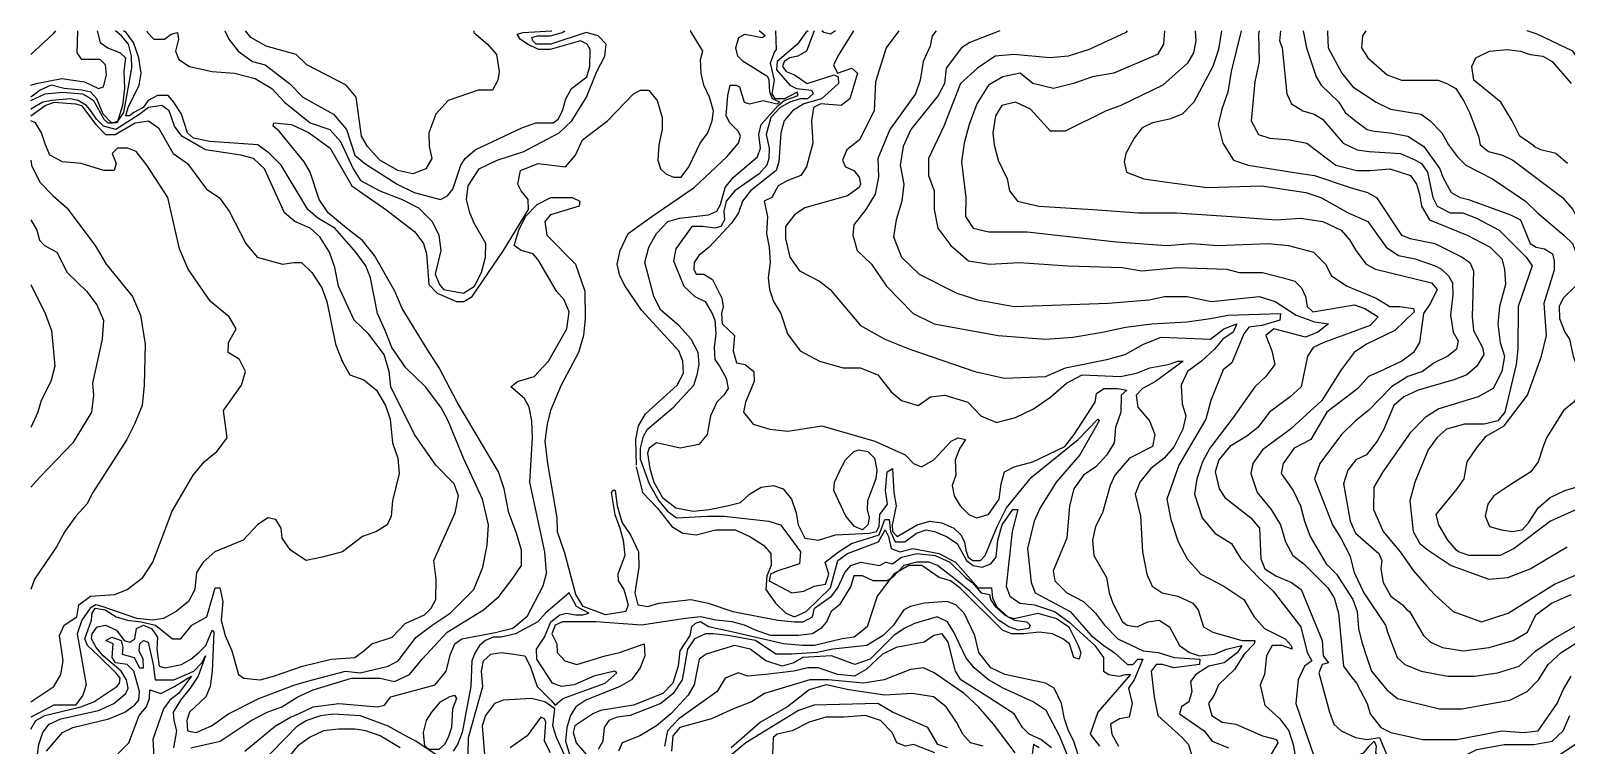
# Model space of a CAD drawing. Extents: x 3000 to 7000, y 3135 to 5000.
# Drawn here: x 3000 to 3901, y 4580 to 5000 of the extents above; entities that cross this region are included whole.
import ezdxf

# ---------------------------------------------------------------- set-up
doc = ezdxf.new("R2010")
doc.units = 0
doc.header["$MEASUREMENT"] = 0
doc.layers.add('TOPO_DIG', color=1, linetype='Continuous')

msp = doc.modelspace()

# ---------------------------------------------------------------- linework, layer by layer
at = {"layer": 'TOPO_DIG', "color": 3, "linetype": 'Continuous'}
msp.add_line((3733.46875, 5000, 52), (3732.78125, 4994, 52), dxfattribs=at)
at = {"layer": 'TOPO_DIG', "color": 1, "linetype": 'Continuous'}
for points, elevation in [([(3039, 5000), (3040.6875, 4993), (3045.28125, 4990), (3052.5, 4987), (3055.65625, 4984), (3054.65625, 4976), (3055, 4966), (3053.8125, 4956), (3050.78125, 4946), (3047.40625, 4946), (3042.46875, 4951), (3038.8125, 4960), (3035.25, 4964), (3029.96875, 4965), (3019.65625, 4966), (3012.09375, 4968), (3005.53125, 4965), (3000, 4961)], 30), ([(3014.5625, 5000), (3012.9375, 4998), (3000, 4986)], 34), ([(3003.71875, 4574), (3004.75, 4581), (3007.0625, 4588), (3010.90625, 4593), (3017.75, 4596), (3039.75, 4601), (3048.75, 4605), (3055.8125, 4611), (3057.15625, 4614), (3056.25, 4619), (3053, 4624), (3042.53125, 4633), (3038.5, 4638), (3035.59375, 4643), (3036.09375, 4646), (3038.9375, 4650), (3043.90625, 4651), (3050.28125, 4648), (3054.9375, 4642), (3058.21875, 4641), (3061.0625, 4643), (3062.0625, 4649), (3066.125, 4651), (3070.8125, 4649), (3074.34375, 4644), (3074.0625, 4637), (3075.375, 4627), (3078.875, 4626), (3088.5625, 4628), (3094, 4631), (3098.59375, 4635), (3102.75, 4639), (3106.4375, 4648), (3107.4375, 4647), (3106.4375, 4624), (3105.34375, 4615), (3102.84375, 4609), (3093.1875, 4600), (3091.6875, 4595), (3092.09375, 4589), (3097.09375, 4588), (3106.09375, 4592), (3116.125, 4599), (3133.8125, 4608), (3155, 4616), (3165.4375, 4619), (3184.6875, 4624), (3193.375, 4623), (3209.8125, 4627), (3215.71875, 4630), (3226.28125, 4644), (3235.65625, 4651), (3246.125, 4658), (3260.09375, 4672), (3265.375, 4685), (3267.875, 4698), (3268.6875, 4710), (3265.09375, 4725), (3254, 4749), (3245.03125, 4771), (3240.78125, 4779), (3231.75, 4791), (3220.21875, 4802), (3211.9375, 4814), (3208.0625, 4824), (3203.59375, 4834), (3199.3125, 4855), (3196.59375, 4862), (3190.8125, 4870), (3178.4375, 4884), (3168.46875, 4890), (3162.59375, 4895), (3146.90625, 4921), (3140.15625, 4928), (3133.3125, 4933), (3105.03125, 4935), (3095.53125, 4937), (3092.09375, 4940), (3088.53125, 4951), (3084, 4958), (3080.71875, 4962), (3074.3125, 4962), (3069, 4959), (3065.96875, 4955), (3060.53125, 4952), (3058, 4950), (3055.8125, 4950), (3057.1875, 4955), (3063.71875, 4968), (3064.75, 4975), (3063.53125, 4984), (3060.28125, 4993), (3056, 4999), (3054.375, 5000)], 26), ([(3068.0625, 5000), (3068.53125, 4999), (3072.1875, 4995), (3078.4375, 4995), (3082.5, 4998), (3086.0625, 4999), (3086.8125, 4995), (3084.875, 4988), (3086.9375, 4983), (3093.25, 4979), (3106.4375, 4976), (3119.59375, 4975), (3131.6875, 4972), (3141.53125, 4966), (3148.84375, 4958), (3163.90625, 4946), (3175.5625, 4942), (3181.78125, 4935), (3189.21875, 4919), (3193.5625, 4912), (3204.90625, 4906), (3218.0625, 4901), (3227.5625, 4896), (3235.59375, 4888), (3239.5625, 4880), (3240.78125, 4871), (3237.40625, 4857), (3239.875, 4851), (3242.3125, 4848), (3254.03125, 4846), (3260.5, 4850), (3264.5, 4858), (3266.96875, 4867), (3267.1875, 4875), (3260.1875, 4887), (3257.78125, 4893), (3255.78125, 4901), (3256.78125, 4909), (3263.15625, 4919), (3273.6875, 4924), (3289.46875, 4929), (3310.0625, 4940), (3317.625, 4947), (3326.25, 4961), (3332.1875, 4976), (3336.875, 4985), (3337.75, 4992), (3333.09375, 4997), (3326.03125, 4999), (3305.15625, 4992), (3296.65625, 4992), (3294.625, 4994), (3294.15625, 4996), (3297.34375, 4997), (3305.0625, 4997), (3311.96875, 4999), (3313.53125, 5000)], 26), ([(3260.0625, 5000), (3260, 4999), (3268.09375, 4992), (3273.40625, 4986), (3274.875, 4976), (3274.125, 4971), (3271.03125, 4965), (3262.6875, 4965), (3245.03125, 4959), (3237.75, 4951), (3233.625, 4940), (3233.875, 4932), (3235.3125, 4925), (3231.96875, 4919), (3224.1875, 4916), (3215.4375, 4918), (3204.9375, 4924), (3197.71875, 4932), (3194.15625, 4938), (3191, 4961), (3185.09375, 4968), (3162.03125, 4980), (3155.75, 4986), (3138.25, 4991), (3129.125, 4996), (3126.09375, 5000)], 30), ([(3357.9375, 4748), (3357.78125, 4755), (3359.5625, 4762), (3361.96875, 4766), (3377.25, 4779), (3389.125, 4792), (3391.125, 4798), (3392.3125, 4804), (3391.75, 4811), (3387.65625, 4819), (3380.4375, 4827), (3369.84375, 4836), (3365.625, 4844), (3360.34375, 4864), (3362.8125, 4873), (3367.28125, 4881), (3374, 4888), (3380.8125, 4890), (3397.8125, 4892), (3402.6875, 4894), (3404.90625, 4898), (3407.53125, 4908), (3412.375, 4914), (3426.5, 4926), (3428.1875, 4931), (3427.25, 4939), (3428.625, 4945), (3438.6875, 4956), (3442.1875, 4959), (3450.40625, 4962), (3449.75, 4964), (3442.34375, 4960), (3436.8125, 4960), (3435.09375, 4963), (3436.53125, 4971), (3434.25, 4981), (3436.28125, 4987), (3437.59375, 4989), (3437.25, 5000)], 26), ([(3459.75, 5000), (3455.34375, 4988), (3450.125, 4985), (3445.5, 4984), (3442.09375, 4982), (3441.125, 4979), (3443.28125, 4976), (3448.25, 4974), (3455.71875, 4969), (3471.5625, 4974), (3473.9375, 4973), (3474, 4969), (3464, 4960), (3453.6875, 4957), (3447.15625, 4953), (3442.25, 4947), (3440.125, 4940), (3439, 4923), (3437.5625, 4918), (3422.34375, 4906), (3417.8125, 4900), (3415.46875, 4893), (3411.21875, 4887), (3398.125, 4873), (3392.0625, 4868), (3389.3125, 4864), (3389.09375, 4860), (3390.625, 4857), (3395.0625, 4857), (3400.15625, 4854), (3405.5, 4843), (3406.3125, 4838), (3405.46875, 4834), (3405.84375, 4828), (3413.09375, 4821), (3412.21875, 4812)], 30), ([(3509.5625, 5000), (3502.0625, 4990), (3495.8125, 4970), (3495, 4953), (3486.375, 4936), (3478.96875, 4930), (3476.46875, 4924), (3478.21875, 4920), (3483.0625, 4918), (3486.1875, 4914), (3486.96875, 4910), (3486.125, 4908), (3479.34375, 4903), (3454.34375, 4896), (3448.28125, 4892), (3442.90625, 4885), (3442.875, 4878), (3445.4375, 4867), (3451.15625, 4859)], 34), ([(3472.34375, 5000), (3469.4375, 4998), (3465.5, 4999), (3464.25, 5000)], 30), ([(3568.6875, 5000), (3551.125, 4993), (3546.1875, 4990), (3537.21875, 4978), (3536.21875, 4969), (3532.5625, 4962), (3516.4375, 4942), (3512.09375, 4932)], 38), ([(3665.3125, 5000), (3664.71875, 4992), (3661.1875, 4986), (3635.6875, 4975), (3623.1875, 4973), (3612.03125, 4969), (3600.28125, 4966), (3588.03125, 4969), (3580.59375, 4975), (3570.5, 4973), (3562.15625, 4968), (3555.25, 4957), (3550.8125, 4945), (3547.75, 4934), (3546.15625, 4923), (3548.78125, 4902), (3548.625, 4891), (3553.0625, 4884), (3562.375, 4882), (3584.75, 4882), (3637.28125, 4876), (3666.5, 4874), (3681.40625, 4875), (3696.71875, 4874), (3726.1875, 4875), (3738.0625, 4874), (3752.78125, 4870), (3759.9375, 4863), (3763.3125, 4856), (3772.59375, 4850), (3789.5625, 4843), (3797.65625, 4838), (3803.40625, 4838), (3811.53125, 4837), (3811.9375, 4835), (3800.53125, 4824), (3783.9375, 4816), (3776.6875, 4811), (3769.09375, 4801), (3757.71875, 4783), (3739.40625, 4766), (3722.9375, 4754), (3717.3125, 4746), (3716, 4740), (3719.6875, 4729), (3728, 4719), (3733.5, 4710), (3736.40625, 4700), (3740.6875, 4692), (3747.21875, 4687), (3761.28125, 4673), (3765, 4667), (3767.5625, 4658), (3770.375, 4627), (3774.75, 4621)], 42), ([(3698.90625, 5000), (3698.90625, 5000), (3697.125, 4989), (3693.78125, 4979), (3682.6875, 4958), (3675.78125, 4951), (3668.40625, 4948), (3658.3125, 4946), (3652.25, 4943), (3647.625, 4937), (3642.75, 4928), (3641.6875, 4923), (3643, 4917), (3653.34375, 4913), (3666.96875, 4911), (3690.3125, 4908), (3722.375, 4909), (3748.3125, 4905), (3757.0625, 4902), (3773.125, 4893), (3784.625, 4888), (3795.53125, 4873), (3802.6875, 4868), (3812.53125, 4866), (3824.25, 4862), (3828, 4860), (3832.03125, 4856), (3834.3125, 4852), (3834.5, 4845), (3833.1875, 4833), (3834.8125, 4823), (3837.8125, 4818), (3836.65625, 4813), (3831.59375, 4809), (3823.59375, 4805), (3816.84375, 4800), (3808.125, 4797), (3798.625, 4791), (3785.0625, 4777), (3777.5, 4771), (3769.15625, 4763), (3756.5, 4746), (3753.375, 4737), (3764.03125, 4710), (3768.9375, 4702), (3774.125, 4692), (3776.71875, 4682), (3782.34375, 4670), (3795, 4651), (3796.34375, 4647)], 46), ([(3720.9375, 5000), (3720.5625, 4998), (3720.96875, 4982), (3718.3125, 4970), (3716.3125, 4947), (3720.5, 4939), (3727.28125, 4937), (3738.90625, 4936), (3748.9375, 4934), (3765.875, 4921), (3778.3125, 4918), (3786.3125, 4918), (3797.625, 4919), (3809.8125, 4915), (3813.25, 4910), (3815.0625, 4904), (3816.125, 4897), (3820.875, 4889), (3843.0625, 4880), (3856.53125, 4873), (3863.3125, 4866), (3865, 4860), (3865.5625, 4851), (3862.0625, 4838), (3861.09375, 4828), (3862.40625, 4817), (3864.875, 4809), (3863.3125, 4800), (3858.34375, 4790), (3849.4375, 4785), (3826.375, 4778), (3818.3125, 4773), (3809.5625, 4764), (3793.53125, 4741), (3788.28125, 4732), (3788, 4719), (3793.6875, 4706), (3803.625, 4694), (3811.5625, 4683), (3819.3125, 4674)], 50), ([(3746.84375, 5000), (3746.8125, 5000), (3748.75, 4990), (3754.375, 4973), (3757.25, 4968), (3767.59375, 4958), (3771.3125, 4952), (3777.53125, 4947), (3784.25, 4942), (3788.4375, 4941), (3797.8125, 4940)], 54), ([(3783.5625, 5000), (3781.65625, 4997), (3780.9375, 4990), (3784.78125, 4984), (3796, 4974), (3804.375, 4971), (3826, 4971), (3831.09375, 4969), (3836.28125, 4966), (3840.78125, 4959), (3844.40625, 4952), (3849.5625, 4938), (3850.625, 4933), (3855.59375, 4929), (3863.71875, 4927), (3869.875, 4924), (3898.875, 4902), (3904.9375, 4895), (3913, 4879), (3918.9375, 4871), (3921.96875, 4862), (3922.96875, 4853), (3926.1875, 4838), (3929.0625, 4829)], 58), ([(3981.5, 4868), (3980.75, 4869), (3979.0625, 4879), (3982.875, 4900), (3980.75, 4908), (3965, 4929), (3955.9375, 4938), (3937.875, 4951), (3921.25, 4965), (3914.625, 4972), (3910.90625, 4980), (3905.0625, 4988), (3884.03125, 4998), (3878.125, 5000)], 58), ([(3000, 4950), (3008.5, 4956), (3013.78125, 4958), (3026.28125, 4957), (3029.875, 4956), (3038.125, 4945), (3043.96875, 4939), (3049.59375, 4939), (3061.28125, 4946), (3069.15625, 4947), (3075.03125, 4943), (3083.6875, 4928), (3092.09375, 4922), (3103.09375, 4907), (3110.65625, 4902), (3116.5, 4894), (3126.15625, 4875), (3132.84375, 4867), (3147.71875, 4863), (3154.46875, 4864), (3158.9375, 4864), (3165, 4858), (3170.875, 4849), (3173.875, 4841), (3178.78125, 4816), (3182.75, 4806), (3187.21875, 4798), (3195.5625, 4795), (3202.9375, 4789), (3208.21875, 4780), (3210.875, 4772), (3212.375, 4758), (3215.5, 4749), (3216.25, 4740), (3212.375, 4724), (3211.5, 4715), (3209.25, 4710), (3202.96875, 4706), (3194.75, 4703), (3182.96875, 4694), (3171.125, 4691), (3161.6875, 4689), (3152.46875, 4695), (3147.59375, 4702), (3147.03125, 4708), (3143.90625, 4713), (3139.0625, 4714), (3133.0625, 4710), (3124.6875, 4701), (3108.0625, 4694), (3101.21875, 4688), (3097.375, 4682), (3096.3125, 4672), (3092.59375, 4665), (3085.375, 4659), (3077.9375, 4655), (3071.625, 4654), (3062.375, 4655), (3041.96875, 4662), (3038.21875, 4663), (3034.84375, 4661), (3030.0625, 4654), (3027.1875, 4646), (3032.625, 4616), (3030.625, 4610), (3026.28125, 4604), (3013.5625, 4604), (3000, 4597)], 30), ([(3797.8125, 4940), (3808.125, 4938), (3817.5625, 4932), (3826.96875, 4919), (3828.75, 4914), (3833.53125, 4905), (3838.90625, 4902), (3843.875, 4901)], 54), ([(3512.09375, 4932), (3510.1875, 4921), (3512.4375, 4910), (3511.21875, 4900), (3507.9375, 4889), (3506.40625, 4879), (3511.0625, 4867), (3521.3125, 4857), (3543.5625, 4846), (3555.65625, 4842), (3577.125, 4838), (3632.34375, 4840), (3656.28125, 4842), (3665.3125, 4844), (3678.71875, 4844), (3693, 4841), (3720.9375, 4844), (3730.3125, 4841), (3742.59375, 4833), (3753.5, 4829), (3761.53125, 4828), (3755.3125, 4823), (3748.15625, 4820), (3729.46875, 4825), (3724.8125, 4821), (3728.28125, 4812), (3730.0625, 4804), (3724.9375, 4797), (3718.34375, 4791), (3705.71875, 4773), (3692, 4755), (3687.6875, 4747), (3684.3125, 4737), (3682.90625, 4728), (3687.46875, 4714), (3695, 4705), (3704.625, 4699), (3710.25, 4690), (3720.5625, 4679), (3729.1875, 4671), (3745.4375, 4650), (3749.0625, 4635), (3751.8125, 4630), (3747.5, 4627), (3743.90625, 4619), (3742.53125, 4605), (3748, 4589)], 38), ([(3000, 4924), (3000.46875, 4921), (3005.4375, 4911), (3013.125, 4903), (3021.28125, 4896), (3037.78125, 4874), (3044.3125, 4863), (3059.65625, 4844), (3064.46875, 4833), (3067.25, 4816), (3066.5625, 4792), (3065.3125, 4780), (3060.90625, 4769), (3056.4375, 4760), (3036.40625, 4729), (3033, 4722), (3026.4375, 4715), (3019.96875, 4706), (3015.125, 4697), (3002.3125, 4678), (3000, 4672)], 34), ([(3302.6875, 4682), (3301.625, 4694), (3292.84375, 4735), (3294.5625, 4761), (3294.0625, 4771), (3292.5, 4779), (3289.75, 4784), (3281.78125, 4791), (3285.6875, 4794), (3295.46875, 4797), (3303.8125, 4806), (3314.59375, 4825), (3316.0625, 4835), (3312.96875, 4842), (3308.46875, 4847), (3298.1875, 4865), (3294.9375, 4869), (3287.8125, 4871), (3283.8125, 4874), (3286.40625, 4883), (3290.375, 4891), (3297.125, 4898), (3305.15625, 4902), (3317.78125, 4902), (3322.25, 4900), (3321.8125, 4897), (3304.96875, 4892), (3301.71875, 4888), (3302.9375, 4880), (3319.78125, 4863), (3325.21875, 4847), (3325.3125, 4831), (3324.5, 4821), (3321.5625, 4811), (3311.21875, 4792), (3305.125, 4777), (3303.0625, 4769), (3301.75, 4759), (3303.3125, 4746), (3308.78125, 4714), (3308.90625, 4706), (3313.125, 4694)], 22), ([(3843.875, 4901), (3868.4375, 4892), (3874.3125, 4889), (3879.90625, 4875), (3883.5625, 4873), (3888.375, 4872), (3893.09375, 4869), (3894, 4865), (3894.0625, 4859)], 54), ([(3451.15625, 4859), (3462.9375, 4853), (3469.09375, 4848), (3487.03125, 4827), (3501.28125, 4819), (3516, 4813), (3554.15625, 4800), (3571.5625, 4796), (3595.5, 4797), (3607.3125, 4802), (3631.4375, 4807), (3642.25, 4810), (3653.0625, 4816), (3663.40625, 4820), (3692.4375, 4819), (3700.1875, 4825), (3707.75, 4828), (3705.6875, 4823), (3699.5625, 4819), (3694.625, 4813), (3687, 4806), (3678.96875, 4800), (3675.21875, 4792), (3675.75, 4781), (3677.84375, 4774), (3676.0625, 4766), (3671.125, 4756), (3665.15625, 4749), (3657.3125, 4743), (3650.875, 4735), (3648.09375, 4728), (3651.3125, 4715), (3652.375, 4694), (3655, 4681), (3658.125, 4674), (3664.09375, 4670), (3673.28125, 4668), (3682.03125, 4664), (3685.21875, 4660), (3688.1875, 4650), (3693.6875, 4647), (3710.6875, 4642), (3718.40625, 4642), (3718.09375, 4640), (3712.125, 4634), (3706.40625, 4625), (3697.125, 4616), (3694.53125, 4610), (3691.25, 4605), (3693.125, 4598), (3699.15625, 4594), (3707.28125, 4593), (3722.875, 4586), (3731.0625, 4584), (3731.90625, 4582), (3726.09375, 4572)], 34), ([(3836.78125, 4695), (3831.71875, 4701), (3826.3125, 4710), (3824.8125, 4716), (3837.125, 4731), (3841.25, 4737), (3842.90625, 4747), (3848.5625, 4755), (3854.21875, 4762), (3864.8125, 4768), (3878.375, 4786), (3886.6875, 4809), (3889.59375, 4821), (3888.25, 4840), (3894.0625, 4859)], 54), ([(3000, 4851), (3008.4375, 4834), (3012.21875, 4824), (3014.21875, 4803), (3011.8125, 4794), (3006.09375, 4783), (3004.1875, 4776), (3000, 4767)], 38), ([(3412.21875, 4812), (3414.25, 4805), (3419.34375, 4804), (3424.46875, 4800), (3424.5625, 4794), (3419.40625, 4782), (3418.40625, 4776), (3424, 4769), (3433.78125, 4766), (3444.25, 4765), (3464.25, 4768), (3495.34375, 4759), (3513.125, 4751), (3518.09375, 4746), (3522.8125, 4744), (3530.03125, 4748), (3540.09375, 4759), (3544.34375, 4761), (3548.65625, 4760), (3545.21875, 4755), (3542.5625, 4748), (3542.96875, 4739), (3540.8125, 4733), (3541.9375, 4727), (3545.4375, 4721), (3550.53125, 4716), (3555, 4714), (3562.0625, 4716), (3568.3125, 4725), (3569.5625, 4734), (3571.53125, 4741), (3577.15625, 4744), (3588.03125, 4747), (3606.9375, 4756), (3612.4375, 4763), (3624.75, 4782), (3625.375, 4787), (3629.84375, 4790), (3637.8125, 4790), (3643.34375, 4789), (3640, 4786), (3639.75, 4776), (3636.625, 4767), (3635.8125, 4758), (3631.59375, 4751), (3625.15625, 4744), (3617.8125, 4739), (3612.25, 4731), (3609.59375, 4721), (3608.125, 4702), (3600.03125, 4683), (3600.9375, 4677), (3608.15625, 4670), (3617.8125, 4665), (3624.90625, 4658), (3630.15625, 4651), (3637.9375, 4643), (3652.9375, 4636), (3661.625, 4635), (3671.0625, 4632), (3686.125, 4631), (3685.96875, 4628), (3670.875, 4626), (3664.1875, 4628), (3660.5625, 4628), (3657.46875, 4624), (3659.21875, 4609), (3661.375, 4598), (3675.6875, 4585), (3679.375, 4581), (3681.875, 4573)], 30), ([(4011.1875, 4761), (4006.46875, 4763), (4001.78125, 4763), (3992.4375, 4760), (3978.4375, 4753), (3955.78125, 4747), (3937.4375, 4737), (3931.3125, 4732), (3911.78125, 4721), (3892, 4712), (3870.625, 4696), (3862.4375, 4692), (3844.03125, 4692), (3837.9375, 4694), (3836.78125, 4695)], 54), ([(3474.53125, 4741), (3478.21875, 4748), (3483, 4753), (3486.25, 4754), (3491.3125, 4753), (3495.125, 4749), (3496.5, 4742), (3495.96875, 4737), (3491.09375, 4724), (3490.9375, 4719), (3492.0625, 4714), (3491.28125, 4710), (3488.125, 4707), (3483.375, 4709), (3478.28125, 4715), (3471.375, 4730), (3471.71875, 4735), (3474.96875, 4742)], 30), ([(3357.9375, 4748), (3363, 4734), (3368.53125, 4724), (3373.625, 4718), (3378.96875, 4714), (3397.21875, 4715), (3406.6875, 4715), (3433.1875, 4712), (3439.9375, 4710), (3443.8125, 4705), (3451.84375, 4694), (3451.125, 4687), (3438.4375, 4683), (3434.1875, 4681), (3433.46875, 4677), (3446.59375, 4670), (3453.65625, 4671), (3459.8125, 4674), (3466.4375, 4675), (3468.34375, 4681), (3466.28125, 4688), (3474.09375, 4694), (3481.6875, 4699), (3497.84375, 4704), (3501.1875, 4713), (3503.8125, 4713), (3504.53125, 4706), (3507.25, 4700), (3512.96875, 4700), (3519.90625, 4705), (3525.5, 4707), (3530.46875, 4706), (3537.375, 4703), (3543.78125, 4699), (3549.125, 4689), (3553.1875, 4686), (3558.28125, 4685), (3563.375, 4687), (3566.5, 4691), (3567.5625, 4701), (3570.1875, 4710), (3576.34375, 4719), (3579.25, 4719), (3576.0625, 4706), (3572.4375, 4674), (3574.625, 4668), (3580.5625, 4664), (3589, 4663), (3600.75, 4659), (3609.1875, 4653), (3624.4375, 4639), (3629.625, 4632), (3629.65625, 4624), (3632.65625, 4622), (3638.8125, 4621), (3642.5, 4622), (3645.34375, 4622), (3626.34375, 4600), (3621.75, 4587), (3627.25, 4580)], 26), ([(3343.0625, 4730), (3344.15625, 4721), (3347.09375, 4711), (3351.9375, 4704), (3356.6875, 4694), (3356.8125, 4685), (3354.5625, 4670), (3356.28125, 4663), (3362.1875, 4662), (3368.6875, 4664), (3387.34375, 4666), (3397.625, 4664), (3412.0625, 4659), (3438.40625, 4654), (3448.25, 4653), (3453.375, 4653), (3458.8125, 4656), (3460.0625, 4661), (3469.875, 4668), (3473.71875, 4673), (3477.8125, 4682), (3481.375, 4686), (3487.125, 4688), (3498.09375, 4686), (3501.75, 4688), (3505.75, 4687), (3510.96875, 4691), (3520.125, 4693), (3530.8125, 4692), (3539.3125, 4688), (3548.5625, 4679), (3552.53125, 4676), (3557.84375, 4670), (3562.6875, 4669), (3563.25, 4666), (3566.0625, 4662), (3571.40625, 4657), (3577.3125, 4654), (3584.5, 4653), (3586.5625, 4651), (3585.8125, 4649), (3579.5, 4648), (3574, 4650), (3567.875, 4654), (3551.125, 4671), (3542.59375, 4678), (3532.1875, 4686), (3527.1875, 4688), (3519.9375, 4688), (3512.4375, 4686), (3505.75, 4679), (3502.625, 4677), (3494.5, 4677), (3488.0625, 4680), (3483.09375, 4680), (3481.25, 4674), (3474.6875, 4663), (3469.8125, 4659), (3467.0625, 4653), (3463.65625, 4649), (3458.875, 4646), (3450.5625, 4645), (3434.1875, 4645), (3425.3125, 4648), (3418.9375, 4651), (3411.625, 4653), (3402, 4654), (3393, 4656), (3384.21875, 4655), (3358.46875, 4651), (3331.65625, 4653), (3312, 4653), (3307.8125, 4651), (3305.90625, 4646), (3308.71875, 4640), (3308.96875, 4635), (3313.4375, 4630), (3320.40625, 4628), (3337.1875, 4633), (3345.46875, 4635), (3360.03125, 4640), (3360.40625, 4633), (3357.625, 4626), (3352.59375, 4619), (3345.6875, 4615), (3325.75, 4607), (3319.9375, 4603), (3316.875, 4598), (3314.5625, 4591), (3313.90625, 4583), (3316.625, 4574)], 22), ([(3343.0625, 4730), (3341.5625, 4730), (3340.5625, 4729), (3342.71875, 4716), (3345.8125, 4708), (3347.625, 4701), (3348.59375, 4692), (3344.53125, 4681), (3344.8125, 4677), (3348.125, 4672), (3350.6875, 4663), (3349.1875, 4659), (3343.3125, 4658), (3337.3125, 4657), (3324.25, 4662), (3319.96875, 4669), (3313.21875, 4694)], 22), ([(3302.6875, 4682), (3300.59375, 4674), (3291.1875, 4656), (3282.84375, 4649), (3274.21875, 4647)], 22), ([(3819.3125, 4674), (3823.75, 4669), (3834.8125, 4659), (3851.34375, 4653), (3867.125, 4658), (3894.3125, 4675), (3907.9375, 4681)], 50), ([(3614.6875, 4575), (3612.1875, 4583), (3609.0625, 4589), (3606.71875, 4596), (3604.9375, 4605), (3600.625, 4614), (3595.46875, 4617), (3571.71875, 4622), (3563.4375, 4626), (3556.46875, 4635), (3554.03125, 4645), (3547.8125, 4658), (3543, 4663), (3537.875, 4665), (3524.375, 4664), (3516.34375, 4662), (3512.3125, 4660), (3506.25, 4651), (3500.25, 4645), (3490.71875, 4639), (3470.6875, 4637), (3461.59375, 4635), (3446.46875, 4634), (3437.3125, 4634), (3425.28125, 4642), (3409.03125, 4645), (3400.46875, 4646), (3395.96875, 4646), (3389.5, 4643), (3385.5, 4637), (3382.21875, 4619), (3376.96875, 4611), (3369.84375, 4605), (3351.78125, 4598), (3344.125, 4597), (3339.375, 4595), (3336.625, 4591), (3335.78125, 4583), (3333, 4578)], 26), ([(3796.34375, 4647), (3801.96875, 4632), (3806.4375, 4628), (3816.0625, 4624), (3831.75, 4621), (3847.25, 4621), (3860.71875, 4623), (3873.46875, 4627), (3883.25, 4636), (3893.6875, 4643), (3918.0625, 4657)], 46), ([(3125.5625, 4577), (3143.71875, 4592), (3152.5, 4597), (3157.15625, 4599), (3165.84375, 4603), (3180.75, 4605), (3203.5625, 4603), (3207.71875, 4604), (3211.4375, 4609), (3237.375, 4616), (3243.90625, 4624), (3246.3125, 4634), (3248.875, 4640), (3253.0625, 4643), (3273.8125, 4647)], 22), ([(3599.03125, 4579), (3592.71875, 4584), (3585.875, 4587), (3582.125, 4591), (3577.0625, 4599), (3560.0625, 4610), (3545.875, 4619), (3542.6875, 4624), (3538.4375, 4641), (3534.8125, 4646), (3529.9375, 4645), (3524.28125, 4641), (3508, 4638), (3499.9375, 4634), (3490.25, 4625), (3483.46875, 4621), (3473.75, 4622), (3462.09375, 4626), (3456.0625, 4626), (3447.9375, 4624), (3431.1875, 4622), (3420.84375, 4621), (3415.25, 4623), (3407.59375, 4620), (3402.8125, 4612), (3380.34375, 4596), (3373.75, 4589), (3372, 4580)], 30), ([(3044.9375, 4569), (3057.53125, 4582), (3063.65625, 4598), (3067.9375, 4603), (3069.625, 4608), (3069.9375, 4613), (3076.3125, 4611), (3084.375, 4615), (3092.1875, 4620), (3094.375, 4621), (3086.65625, 4611), (3081.625, 4607), (3078, 4602), (3071.625, 4584), (3072.71875, 4567)], 22), ([(3558.875, 4580), (3551.5, 4582), (3546.96875, 4587), (3543.28125, 4594), (3537.3125, 4603), (3529.875, 4609), (3517.21875, 4611), (3501.03125, 4610), (3480.15625, 4613), (3466.875, 4616), (3456.75, 4613), (3444.0625, 4603), (3428.375, 4594), (3411, 4579)], 34), ([(3774.75, 4621), (3778, 4617), (3784.25, 4605), (3786.125, 4599), (3792.28125, 4591), (3798.25, 4588), (3816.78125, 4584), (3836.9375, 4584), (3863.40625, 4589), (3876.125, 4588), (3884.75, 4589), (3895.875, 4605), (3899.4375, 4613), (3904.0625, 4621)], 42), ([(3230.5625, 4588), (3232.34375, 4595), (3235.5, 4600), (3240.53125, 4606), (3245.53125, 4609), (3248.65625, 4610), (3249.875, 4608), (3247.59375, 4602), (3246.96875, 4591), (3244.96875, 4585), (3242.75, 4581), (3239.5625, 4578), (3233.59375, 4578), (3231.25, 4580), (3230.5625, 4588)], 22), ([(3313.3125, 4575), (3308.53125, 4585), (3306.34375, 4592), (3307.59375, 4602), (3301.65625, 4606), (3293.9375, 4608), (3277.46875, 4607), (3272.09375, 4605), (3266.84375, 4598), (3264.90625, 4592), (3266.3125, 4575)], 22), ([(3530.5625, 4576), (3518.15625, 4581), (3513.40625, 4580), (3508.34375, 4582), (3505.5625, 4588), (3498.75, 4595), (3489.84375, 4598), (3477.4375, 4597), (3466.65625, 4597), (3456.84375, 4594), (3446.84375, 4589), (3438.09375, 4587), (3435.78125, 4585), (3435.375, 4575)], 38), ([(3748, 4589), (3752.90625, 4575), (3762.5, 4568), (3767.15625, 4567), (3771, 4568), (3776.25, 4574), (3782.4375, 4576), (3785.4375, 4580), (3788.34375, 4583), (3789.5625, 4580), (3789.21875, 4576), (3793.96875, 4569), (3799, 4555), (3805.3125, 4554), (3829.09375, 4557), (3854.28125, 4562), (3863.59375, 4561), (3881.84375, 4563), (3889.125, 4567), (3897.1875, 4575), (3927.1875, 4595)], 38)]:
    msp.add_lwpolyline(points, dxfattribs=dict(at, elevation=elevation))
at = {"layer": 'TOPO_DIG', "color": 3, "linetype": 'Continuous'}
for points, elevation in [([(3000, 4959), (3008.40625, 4963), (3018.5625, 4964), (3030.3125, 4963), (3033.84375, 4961), (3036.875, 4959), (3042.90625, 4948), (3045.1875, 4946), (3048, 4946), (3051.375, 4947), (3054.5625, 4952), (3059.4375, 4978), (3059.0625, 4985), (3057.40625, 4992), (3053.28125, 4997), (3049.75, 5000)], 28), ([(3000, 4968), (3003.25, 4969), (3018.3125, 4972), (3031.5, 4970), (3039.8125, 4966), (3042.71875, 4967), (3044.53125, 4974), (3043.8125, 4980), (3040.84375, 4983), (3029.90625, 4983), (3027.3125, 4987), (3027.65625, 5000)], 32), ([(3093.9375, 4579), (3111.125, 4583), (3129.28125, 4595), (3138.75, 4600), (3147.3125, 4603), (3156.6875, 4609), (3165.8125, 4613), (3188.21875, 4620), (3205.09375, 4620), (3213.40625, 4618), (3222.375, 4622), (3229.8125, 4631), (3244.3125, 4647), (3265.65625, 4660), (3275, 4668), (3282.625, 4678), (3287.96875, 4686), (3288, 4695), (3285.0625, 4705), (3280.53125, 4717), (3277.8125, 4731), (3274.5, 4741), (3250.3125, 4782), (3239.78125, 4802), (3232.625, 4813), (3218.0625, 4837), (3213.78125, 4847), (3201.8125, 4868), (3194.5, 4877), (3188.125, 4882), (3182.9375, 4886), (3174.53125, 4893), (3169.1875, 4901), (3164.09375, 4917), (3160.4375, 4923), (3145.84375, 4941), (3142.375, 4944), (3142.625, 4946), (3153.0625, 4945), (3163.40625, 4940), (3175.8125, 4931), (3188.53125, 4909), (3208.40625, 4895), (3225.40625, 4882), (3230.53125, 4875), (3232.34375, 4869), (3233.5625, 4851), (3238.625, 4846), (3249.875, 4841), (3254.125, 4841), (3259.125, 4844), (3277.46875, 4871), (3292.21875, 4895), (3291.96875, 4901), (3287.75, 4906), (3285.875, 4910), (3287.5, 4918), (3297.8125, 4922), (3313.9375, 4920), (3319.75, 4927), (3323.78125, 4936), (3338.5625, 4947), (3353.8125, 4963), (3357.875, 4965), (3362.5, 4965), (3367.5625, 4959), (3370.65625, 4949), (3370.59375, 4942), (3368.625, 4933), (3368.03125, 4924), (3369.5625, 4919), (3372.75, 4916), (3377.1875, 4914), (3381.75, 4914), (3386.1875, 4920), (3392.9375, 4934), (3397.3125, 4940), (3399.90625, 4947), (3400.75, 4953), (3398.3125, 4961), (3395, 4968), (3393.46875, 4975), (3393, 4983), (3394.53125, 4988), (3387.125, 5000), (3387.09375, 5000)], 24), ([(3114, 5000), (3114, 5000), (3116.25, 4995), (3121.71875, 4988), (3130.21875, 4982), (3137.625, 4980), (3151.8125, 4969), (3159.625, 4961), (3177.78125, 4951), (3185.375, 4942), (3190.3125, 4927), (3196, 4922), (3215.15625, 4910), (3225.125, 4905), (3240.4375, 4901), (3244.6875, 4903), (3247.75, 4907), (3252.4375, 4921), (3255, 4925), (3260.90625, 4930), (3288.1875, 4943), (3296.40625, 4946), (3302.125, 4946), (3306.625, 4946), (3309.5, 4948), (3312.0625, 4953), (3314, 4960), (3317.4375, 4966), (3326.40625, 4973), (3328.09375, 4979), (3328.25, 4989), (3326.625, 4992), (3322.625, 4994), (3304.8125, 4989), (3298, 4989), (3291.5625, 4992), (3287.25, 4995), (3285.5, 4998), (3289.0625, 4999), (3305.5625, 5000), (3305.875, 5000)], 28), ([(3355.5, 4745), (3355.125, 4760), (3356.78125, 4768), (3360.8125, 4775), (3379.3125, 4792), (3383.09375, 4799), (3382.625, 4806), (3380.3125, 4812), (3358.5, 4836), (3348.875, 4850), (3345.8125, 4856), (3344.21875, 4863), (3345.875, 4871), (3350.65625, 4881), (3364.59375, 4891), (3389.40625, 4908), (3408.4375, 4926), (3415.3125, 4934), (3416.53125, 4938), (3415.09375, 4941), (3410.34375, 4946), (3408.21875, 4950), (3409.125, 4962), (3410.5, 4968), (3413.9375, 4968), (3416, 4967), (3418.75, 4958), (3421.78125, 4957), (3429.8125, 4959), (3437.9375, 4957), (3439.59375, 4958), (3435.375, 4960), (3433.6875, 4964), (3433.4375, 4971), (3432.53125, 4973), (3418.0625, 4982), (3415, 4985), (3413.90625, 4990), (3415.65625, 4996), (3419.0625, 4998), (3429.1875, 4996), (3431, 4997), (3427.5625, 5000)], 24), ([(3456.1875, 5000), (3454.96875, 4999), (3449.9375, 4992), (3438.125, 4982), (3437.6875, 4977), (3445.5625, 4968), (3449.375, 4966), (3458.15625, 4965), (3459.25, 4963), (3455.9375, 4960), (3451.59375, 4960), (3445.5, 4958), (3439.8125, 4955), (3434.4375, 4949), (3431.6875, 4939), (3433.46875, 4931), (3433.125, 4925), (3431.96875, 4921), (3427.4375, 4916), (3413.15625, 4906), (3408.1875, 4900), (3406.84375, 4894), (3407.25, 4889), (3405.0625, 4885), (3401.4375, 4884), (3394.5, 4885), (3388.03125, 4885), (3378.59375, 4872), (3377.3125, 4865), (3383.375, 4850), (3389.8125, 4844), (3395.8125, 4841), (3399.96875, 4834), (3401.53125, 4830), (3402.0625, 4822), (3401.1875, 4814), (3401.53125, 4807), (3404.28125, 4803)], 28), ([(3482.8125, 5000), (3474.21875, 4986), (3471.03125, 4980), (3473.5625, 4975), (3481.9375, 4978), (3485.21875, 4975), (3480.65625, 4960), (3475.65625, 4956), (3463.75, 4957), (3459.375, 4955), (3458.3125, 4947), (3459.09375, 4934), (3455.3125, 4920), (3451.90625, 4915), (3444.34375, 4912), (3438.6875, 4909), (3434.96875, 4902), (3430.53125, 4900), (3432.4375, 4891), (3431.8125, 4881), (3433.46875, 4873), (3433.875, 4864), (3432.78125, 4855), (3433.5, 4848), (3436, 4841)], 32), ([(3531.40625, 5000), (3529.0625, 4997), (3527.9375, 4991), (3523.6875, 4982), (3521.9375, 4971), (3519.28125, 4963), (3504.1875, 4942), (3497.125, 4925), (3497.625, 4914)], 36), ([(3643.5, 5000), (3642.78125, 4999), (3621.15625, 4989), (3608.8125, 4985), (3598, 4984), (3576.90625, 4986), (3566.0625, 4985), (3555.625, 4978), (3545.5625, 4969), (3535.8125, 4944), (3526.875, 4925), (3526.90625, 4915), (3530.125, 4906), (3530.28125, 4895), (3532.4375, 4884), (3540.03125, 4874), (3550.375, 4865), (3562.75, 4863), (3580.34375, 4864), (3608.5625, 4862), (3640.53125, 4861), (3652.125, 4859), (3673.03125, 4861), (3702.03125, 4860), (3709.15625, 4858), (3722.84375, 4858), (3734.9375, 4855), (3741.8125, 4853), (3745.75, 4849), (3748.125, 4844), (3749.09375, 4838), (3752.5, 4835), (3776.84375, 4839), (3782.875, 4837), (3790.75, 4832), (3786, 4827), (3758.9375, 4817), (3752.71875, 4814), (3749.28125, 4809), (3745.65625, 4791), (3739.15625, 4785), (3727, 4776), (3720.09375, 4767), (3713.6875, 4762), (3703.8125, 4756), (3697.25, 4748), (3695.0625, 4741), (3697.4375, 4731), (3700.71875, 4726), (3715.96875, 4714), (3721.21875, 4708), (3721.96875, 4690), (3724.28125, 4684), (3730.625, 4680), (3739.875, 4676), (3745.5, 4672), (3757.84375, 4642), (3758.5, 4633), (3761.59375, 4629), (3757.9375, 4628), (3756, 4623), (3760.90625, 4605)], 40), ([(3683.375, 5000), (3683.84375, 4994), (3682.375, 4987), (3678.8125, 4981), (3664.4375, 4968), (3639.8125, 4956), (3631.09375, 4953), (3607.15625, 4941), (3598.5, 4941), (3586.6875, 4954), (3577.9375, 4958), (3569.9375, 4956), (3566.125, 4950), (3564.6875, 4940), (3565.4375, 4933), (3567.75, 4924), (3572.96875, 4913), (3574.40625, 4906), (3579.125, 4900), (3591.5625, 4897), (3623.375, 4895), (3650.125, 4893), (3672.4375, 4893), (3704.78125, 4891), (3730.96875, 4889), (3745.1875, 4890), (3758.25, 4888), (3769, 4883), (3774.125, 4877), (3777.75, 4871), (3783.75, 4863), (3789.28125, 4860), (3822.15625, 4852), (3825.3125, 4848), (3821.40625, 4840), (3817.40625, 4834), (3815.09375, 4817), (3811.5, 4811), (3804.5625, 4806), (3791.75, 4800), (3785.1875, 4797), (3778.875, 4790), (3760.65625, 4776), (3751.3125, 4760), (3741.5625, 4755), (3735, 4746), (3733.90625, 4740), (3740.9375, 4730), (3745.21875, 4721), (3747.5, 4712), (3750.78125, 4703), (3760.1875, 4687), (3766.3125, 4681), (3775.8125, 4666), (3778.4375, 4659), (3779.25, 4649), (3781.125, 4641), (3784.125, 4632)], 44), ([(3710.3125, 5000), (3704.4375, 4976), (3702.46875, 4964), (3698.96875, 4954), (3696.90625, 4945), (3699.625, 4934), (3705.9375, 4924), (3714.5, 4921), (3746.5625, 4916), (3753.46875, 4915), (3774.28125, 4908), (3784.46875, 4905), (3789.8125, 4902), (3804.4375, 4880), (3809.625, 4878), (3823.9375, 4875), (3840.125, 4867), (3844.5, 4864), (3846.8125, 4859), (3845.9375, 4832), (3846.6875, 4824), (3852.03125, 4814), (3852.875, 4810), (3848.71875, 4803), (3842.875, 4798), (3835.1875, 4795), (3814.25, 4789), (3805.875, 4785), (3799.9375, 4780), (3794.0625, 4766), (3790.09375, 4759), (3783.96875, 4751), (3777.65625, 4748), (3772.9375, 4742), (3770.5, 4734), (3774.25, 4712), (3777.5, 4705), (3791.21875, 4693), (3792.9375, 4689), (3792.3125, 4684), (3793.75, 4676), (3798.125, 4668), (3805.125, 4663), (3807.5625, 4660)], 48), ([(3732.78125, 4994), (3734.46875, 4990), (3737.1875, 4963), (3739.8125, 4957), (3746.65625, 4953), (3753.28125, 4951), (3758.15625, 4948), (3770.28125, 4934), (3778.5, 4930), (3785.5, 4929), (3803.90625, 4928), (3812.625, 4924), (3816.15625, 4922), (3819.625, 4917), (3822.90625, 4902), (3825.3125, 4897), (3833.0625, 4893), (3840.375, 4893), (3848.53125, 4890), (3861.875, 4883), (3877.5625, 4867), (3881.09375, 4862), (3872.9375, 4838), (3872.65625, 4813), (3871.78125, 4804), (3865.1875, 4776), (3861.0625, 4771), (3852.9375, 4769), (3841.34375, 4769), (3830.8125, 4766), (3825.28125, 4761), (3820.15625, 4754), (3812.3125, 4735), (3809.4375, 4724), (3811.28125, 4706), (3815.3125, 4699), (3820.125, 4695), (3830.75, 4688)], 52), ([(3761.125, 5000), (3760.96875, 4999), (3761.5, 4990), (3769.40625, 4975), (3775.8125, 4967), (3789.53125, 4958), (3798.09375, 4954), (3815.9375, 4951), (3821.375, 4947), (3828.125, 4940), (3832.03125, 4933), (3837.3125, 4926), (3842.28125, 4921), (3857.8125, 4913), (3877.21875, 4900), (3884.1875, 4893), (3899.78125, 4880), (3904.78125, 4875), (3909.0625, 4864), (3906.53125, 4850)], 56), ([(3882.6875, 4932), (3873.90625, 4938), (3869.375, 4947), (3862.78125, 4958), (3846.84375, 4971), (3845.75, 4979), (3848.0625, 4984), (3856.1875, 4988), (3866.40625, 4989), (3874.28125, 4988), (3880.0625, 4986), (3887.46875, 4985), (3892.8125, 4982), (3903.9375, 4969)], 60), ([(3000, 4590), (3003.09375, 4595), (3008.3125, 4598), (3029.375, 4603), (3037, 4606), (3050.5625, 4615), (3052.0625, 4617), (3052.5625, 4620), (3049.875, 4623), (3039.71875, 4633), (3033.3125, 4639), (3031.75, 4643), (3035.75, 4654), (3036.125, 4658), (3037.875, 4661), (3043.78125, 4660), (3050.09375, 4656), (3056.75, 4654), (3064.75, 4653), (3073.28125, 4651), (3083.1875, 4643), (3088.0625, 4643), (3094.5625, 4651), (3103.28125, 4656), (3108.25, 4673), (3110.96875, 4673), (3112.78125, 4665), (3111.75, 4654), (3114.125, 4645), (3118, 4636), (3121.9375, 4622), (3125.15625, 4620), (3134.75, 4619), (3142.46875, 4621), (3159.4375, 4627), (3176.375, 4631), (3190.25, 4632), (3195.5, 4636), (3200.125, 4640), (3212.21875, 4644), (3219.71875, 4652), (3231.0625, 4657), (3235.0625, 4661), (3237.75, 4666), (3237.96875, 4678), (3236.5, 4689), (3249, 4717), (3251.0625, 4727), (3248.5625, 4734), (3237.8125, 4745), (3225.25, 4763), (3211.3125, 4791), (3210.4375, 4800), (3207.46875, 4810), (3198.15625, 4822), (3189.875, 4830), (3180.59375, 4850), (3178.5625, 4861), (3175.25, 4870), (3169.6875, 4879), (3163.90625, 4884), (3155, 4888), (3148.96875, 4893), (3137.1875, 4919), (3130.65625, 4925), (3123.375, 4927), (3102.625, 4930), (3088.75, 4938), (3084.375, 4944), (3081.1875, 4953), (3076.96875, 4956), (3069.1875, 4955), (3064, 4951), (3049.90625, 4942), (3042.6875, 4944), (3038.625, 4948), (3035.28125, 4953), (3032.75, 4956), (3027.90625, 4959), (3023.3125, 4960), (3012.375, 4959), (3007.15625, 4958), (3000, 4954)], 28), ([(3000, 4606), (3013.5, 4615), (3017.59375, 4622), (3018.96875, 4630), (3016.8125, 4645), (3019.5625, 4651), (3027, 4656), (3028.3125, 4663), (3035, 4668), (3049.4375, 4669), (3056.59375, 4672), (3065.84375, 4679), (3071.59375, 4688), (3083, 4718), (3095.40625, 4739), (3101.84375, 4747), (3109.25, 4753), (3115.25, 4761), (3113.0625, 4777), (3123.65625, 4792), (3126, 4800), (3122.53125, 4807), (3115.875, 4811), (3116.03125, 4817), (3120.59375, 4825), (3116.46875, 4832), (3105.53125, 4841), (3092.4375, 4860), (3087.34375, 4872), (3080.375, 4902), (3068.125, 4921), (3061.8125, 4929), (3056.90625, 4931), (3050.84375, 4931), (3047.875, 4928), (3050.125, 4922), (3048.9375, 4918), (3043, 4918), (3029.59375, 4922), (3018.75, 4923), (3011.3125, 4927), (3008.59375, 4933), (3006.34375, 4940), (3002.875, 4946), (3000, 4947)], 32), ([(3901.875, 4922), (3895.03125, 4928), (3886.25, 4930), (3882.15625, 4932)], 60), ([(3497.625, 4914), (3495.53125, 4904), (3490.1875, 4895), (3483.15625, 4886), (3482.5625, 4880), (3484.96875, 4871), (3493.375, 4863), (3502.1875, 4850), (3517.875, 4834), (3530.21875, 4828), (3567.84375, 4821), (3595.5625, 4819), (3611.59375, 4820), (3629.03125, 4823), (3642.4375, 4826), (3658, 4828), (3678.5, 4829), (3692.28125, 4831), (3702.5, 4833), (3733.4375, 4834), (3732.96875, 4830), (3722.4375, 4827), (3714.90625, 4826), (3712.03125, 4822), (3704.90625, 4805), (3699.875, 4801), (3692.65625, 4783), (3689.65625, 4772), (3673.8125, 4745), (3666.75, 4725), (3669, 4713), (3673.375, 4700), (3678.625, 4690), (3686.6875, 4681), (3700.1875, 4674), (3711.84375, 4666), (3717.9375, 4656), (3724.09375, 4649), (3736.21875, 4643), (3739.78125, 4639), (3740.25, 4637), (3734.375, 4639), (3728.5625, 4639), (3725.25, 4633), (3724.15625, 4622), (3721.46875, 4616), (3724.3125, 4604), (3733.125, 4596), (3738.3125, 4589), (3740.90625, 4581), (3740.96875, 4581)], 36), ([(3000, 4889), (3003.53125, 4883), (3005.25, 4877), (3008.09375, 4874), (3015.375, 4870), (3021.375, 4858), (3032.65625, 4847), (3038.8125, 4839), (3042.71875, 4830), (3042.03125, 4819), (3036.1875, 4793), (3036.875, 4786), (3035.65625, 4776), (3024.71875, 4758), (3015.21875, 4748), (3005.4375, 4738), (3000, 4732)], 36), ([(3906.53125, 4850), (3899.25, 4843), (3897.03125, 4838), (3897.25, 4831), (3900.375, 4823), (3903.03125, 4819), (3905.125, 4809), (3907.75, 4802), (3909.03125, 4788), (3905.59375, 4782), (3899.5625, 4777), (3889.5, 4761), (3887.6875, 4756)], 56), ([(3436, 4841), (3440.125, 4834), (3444.125, 4822), (3451.53125, 4812), (3462.84375, 4806), (3476.875, 4802), (3486.75, 4802), (3497.21875, 4798), (3505, 4788), (3511.0625, 4783), (3520.8125, 4780), (3528.125, 4785), (3536.40625, 4786), (3550, 4782), (3557.6875, 4774), (3566.8125, 4770), (3577.9375, 4773), (3588.46875, 4778), (3598.65625, 4785), (3607.84375, 4793), (3617, 4798), (3639.53125, 4797), (3648.9375, 4799), (3656.84375, 4802), (3667.625, 4804), (3673.125, 4806), (3676.3125, 4806), (3660, 4794), (3652.375, 4790), (3648.6875, 4786), (3649.75, 4779), (3656.59375, 4771), (3659.75, 4763), (3658.25, 4756), (3644.90625, 4749), (3636.28125, 4739), (3633.46875, 4733), (3629.03125, 4717), (3624.9375, 4709), (3623.09375, 4701), (3623.9375, 4692), (3631.3125, 4679), (3632.9375, 4670), (3635.09375, 4664), (3640.6875, 4653), (3643.46875, 4651), (3649.28125, 4650), (3655.625, 4653), (3662.28125, 4654), (3668.25, 4650), (3674.125, 4639), (3680.03125, 4635), (3685.875, 4633), (3694.65625, 4634), (3701.78125, 4637), (3710.8125, 4639), (3708.3125, 4635), (3700.4375, 4629), (3691.4375, 4627), (3683.71875, 4622), (3680.625, 4618), (3681.4375, 4612), (3679.75, 4606), (3675.375, 4603), (3674.15625, 4599), (3688.6875, 4589), (3693.4375, 4583), (3702.90625, 4579)], 32), ([(3404.28125, 4803), (3408.09375, 4796), (3409.3125, 4790), (3406.6875, 4786), (3402.59375, 4782), (3399, 4774), (3397, 4763), (3392.0625, 4757), (3381.21875, 4755), (3367.15625, 4758), (3362.90625, 4755), (3361.9375, 4752), (3363.40625, 4743), (3365.71875, 4735), (3370.8125, 4726), (3378.5625, 4720), (3388.75, 4718), (3398.25, 4719), (3408.78125, 4721), (3416.5, 4723), (3421.875, 4728), (3428.625, 4732), (3435.84375, 4733), (3441.5, 4731), (3446.40625, 4725), (3449.21875, 4717), (3450.375, 4710), (3454.21875, 4702), (3462.40625, 4701), (3472.25, 4704), (3492.1875, 4705), (3496.28125, 4706), (3498, 4709), (3498.34375, 4716), (3502.78125, 4722), (3501.6875, 4730), (3502.6875, 4741), (3505.6875, 4743), (3506.53125, 4729), (3507.8125, 4721), (3505.46875, 4710), (3505.71875, 4706), (3508.5625, 4703), (3520.21875, 4710), (3527.65625, 4712), (3534.78125, 4711), (3541.71875, 4708), (3545.8125, 4704), (3548.09375, 4700), (3548.75, 4695), (3550.0625, 4691), (3552.90625, 4689), (3557.3125, 4689), (3560.125, 4692), (3567.15625, 4709), (3572.75, 4720), (3587.3125, 4738), (3614.625, 4760), (3626.3125, 4772), (3627.0625, 4771), (3615.6875, 4751), (3601.8125, 4735), (3592.34375, 4720), (3588.84375, 4712), (3585.03125, 4696), (3587.0625, 4676), (3589.5, 4670), (3610, 4659), (3622.3125, 4645), (3629.6875, 4639), (3635.875, 4635), (3643.6875, 4628), (3646.8125, 4628), (3649.6875, 4631), (3652.65625, 4631), (3647.53125, 4619), (3644.34375, 4614), (3646.4375, 4605), (3644.6875, 4597), (3639, 4596), (3633.71875, 4593), (3634.375, 4587), (3638.40625, 4580)], 28), ([(3853.59375, 4715), (3856.0625, 4709), (3863.21875, 4707), (3869.625, 4706), (3875.25, 4707), (3879, 4711), (3884.6875, 4720), (3891.625, 4726), (3900.375, 4730), (3910.03125, 4733), (3921.84375, 4740), (3927.1875, 4747), (3933.1875, 4753), (3948.65625, 4762), (3956, 4765), (3970.84375, 4767), (3982, 4771), (3990.1875, 4778)], 56), ([(3887.6875, 4756), (3884.6875, 4747), (3880.4375, 4741), (3869.25, 4734)], 56), ([(3355.25, 4744), (3359.03125, 4729), (3367.625, 4720), (3376.3125, 4709), (3382.625, 4705), (3390.5625, 4704), (3402.125, 4707), (3413.46875, 4707), (3422, 4703), (3430.125, 4698), (3434.4375, 4693), (3434.59375, 4686), (3432.0625, 4680), (3431.46875, 4672), (3437.15625, 4664), (3443.0625, 4658), (3448.28125, 4656), (3455, 4659), (3469.4375, 4673), (3473.71875, 4689), (3479.4375, 4693), (3497.625, 4700), (3501.375, 4707), (3503.3125, 4703), (3504.90625, 4696), (3510.125, 4694), (3517.625, 4696), (3533.21875, 4693), (3542.65625, 4688), (3556, 4673), (3563.875, 4673), (3564.4375, 4667), (3566.78125, 4662), (3573.375, 4656), (3577.1875, 4655), (3591.0625, 4658), (3601.90625, 4655), (3609.21875, 4650), (3614.71875, 4639), (3616.25, 4635), (3615.375, 4631), (3612.09375, 4632), (3609.53125, 4640), (3605.75, 4643), (3599.71875, 4646), (3591.8125, 4647), (3583.09375, 4646), (3575.5, 4646), (3570.375, 4648), (3545.28125, 4673), (3539.875, 4677), (3533.0625, 4679), (3523.0625, 4686), (3515.3125, 4686), (3506.625, 4681), (3496.8125, 4668), (3490.875, 4650), (3483.3125, 4644), (3476.125, 4643), (3460.0625, 4639), (3452.9375, 4639), (3441.875, 4640), (3412.21875, 4647), (3397.84375, 4650), (3393, 4653), (3390, 4652), (3387.84375, 4650), (3386.78125, 4645), (3380.96875, 4636), (3379.96875, 4627), (3376.90625, 4617), (3371.03125, 4611), (3353.84375, 4604), (3334.34375, 4601), (3329.8125, 4599), (3319.3125, 4592), (3318.3125, 4588), (3320.125, 4582), (3331.3125, 4569)], 24), ([(3869.25, 4734), (3858.625, 4727), (3855.0625, 4722), (3853.5625, 4715), (3853.59375, 4715)], 56), ([(3830.75, 4688), (3833.625, 4686), (3855.8125, 4678), (3866.9375, 4679), (3880.0625, 4684), (3901.71875, 4697)], 52), ([(3256.6875, 4575), (3256.84375, 4585), (3265.3125, 4615), (3264.625, 4624), (3265.6875, 4630), (3269.96875, 4634), (3276.28125, 4635), (3283.5, 4634), (3289.90625, 4633), (3293.15625, 4627), (3297.25, 4615), (3305.21875, 4607), (3307.6875, 4604), (3312.3125, 4608), (3337.1875, 4617), (3344, 4623), (3342.6875, 4624), (3330.5, 4621), (3319, 4616), (3311.40625, 4615), (3306.3125, 4617), (3297.0625, 4631), (3296.875, 4637), (3301.59375, 4644), (3305.1875, 4653), (3310.4375, 4657), (3314.53125, 4658), (3319.78125, 4657), (3324.03125, 4657), (3327.53125, 4658), (3320.34375, 4662), (3316.03125, 4670), (3302.1875, 4658), (3297.5625, 4653), (3284.5625, 4646), (3276.1875, 4644), (3271.46875, 4644), (3266.9375, 4642), (3263.3125, 4639), (3260.875, 4635), (3258.90625, 4630), (3258.21875, 4615), (3253.125, 4588), (3250.4375, 4581), (3247.9375, 4577)], 20), ([(3807.5625, 4660), (3809.125, 4659), (3817.4375, 4645), (3821.5625, 4641), (3828.5625, 4638), (3840.65625, 4636), (3856, 4638), (3869.90625, 4642), (3878.4375, 4647), (3883.3125, 4657), (3892.46875, 4664), (3904, 4669)], 48), ([(3615.78125, 4557), (3603.75, 4586), (3595.84375, 4601), (3588.375, 4606), (3570.75, 4614), (3562.125, 4619), (3553.6875, 4626), (3548.71875, 4632), (3541.8125, 4647), (3538.03125, 4653), (3531.875, 4656), (3518.625, 4652), (3512.53125, 4649), (3506.625, 4645), (3492.5625, 4631), (3483.6875, 4628), (3469.875, 4633), (3453.1875, 4632), (3447.875, 4629), (3440.96875, 4627), (3431.375, 4630), (3422.21875, 4637), (3413.09375, 4639), (3396.375, 4634), (3392.21875, 4631), (3389.4375, 4616), (3385.78125, 4610), (3375.625, 4599), (3367.21875, 4592), (3357.5, 4586), (3347.1875, 4582), (3344.875, 4577)], 28), ([(3009.3125, 4577), (3018.59375, 4588), (3024.6875, 4591), (3045.9375, 4596), (3055.25, 4600), (3060.84375, 4604), (3063.46875, 4607), (3063.9375, 4612), (3060.4375, 4624), (3056.5625, 4628), (3049.84375, 4629), (3047.78125, 4632), (3048.46875, 4640), (3044.0625, 4642), (3047.6875, 4644), (3053.125, 4642), (3054.125, 4638), (3053.625, 4634), (3060.6875, 4632), (3063.9375, 4626), (3066.125, 4626), (3066.0625, 4631), (3063.625, 4636), (3064.0625, 4640), (3066.125, 4642), (3068.90625, 4641), (3071.78125, 4628), (3073.0625, 4619), (3078.03125, 4619), (3084.0625, 4619), (3095.8125, 4624), (3100.5, 4629), (3102.5625, 4633), (3098.3125, 4621), (3093.65625, 4614), (3087.84375, 4607), (3083.5625, 4600), (3083.90625, 4595), (3085.5625, 4589), (3083.71875, 4579)], 24), ([(3784.125, 4632), (3786.90625, 4624), (3795.875, 4613), (3802.0625, 4608), (3809.875, 4606), (3826.84375, 4602), (3839.875, 4602), (3868.125, 4607), (3878.15625, 4612), (3884.8125, 4619), (3890.59375, 4628), (3898.1875, 4635), (3907.6875, 4641)], 44), ([(3577.71875, 4576), (3564.9375, 4593), (3556.28125, 4603), (3547.71875, 4611), (3530.25, 4623), (3523.9375, 4626), (3516.375, 4625), (3500.875, 4619), (3488.6875, 4617), (3468.0625, 4619), (3457.3125, 4619), (3430.625, 4611), (3422.90625, 4606), (3412.4375, 4602), (3399.5, 4596), (3380.96875, 4591), (3376.90625, 4586), (3376.125, 4577)], 32), ([(3537.9375, 4579), (3532.375, 4581), (3526.40625, 4591), (3505.6875, 4600), (3497.1875, 4605), (3459.875, 4604), (3450.5, 4601), (3419.625, 4582), (3405.4375, 4570)], 36), ([(3760.90625, 4605), (3762.21875, 4600), (3764.6875, 4593), (3769.125, 4589), (3777.53125, 4585), (3784.28125, 4584), (3791.625, 4585), (3797.125, 4572), (3805.1875, 4565), (3815.8125, 4563), (3824.96875, 4566), (3848.59375, 4578), (3864.8125, 4581), (3882.1875, 4581), (3892.84375, 4583), (3899.4375, 4589), (3903.1875, 4598)], 40), ([(3117.6875, 4552), (3156.53125, 4592), (3161.75, 4595), (3170.1875, 4598), (3177.4375, 4599), (3193.34375, 4598), (3209.625, 4592), (3221.9375, 4585)], 20), ([(3305.03125, 4576), (3301.5625, 4583), (3302.21875, 4594), (3301.5625, 4596), (3299.4375, 4597), (3291.4375, 4586), (3281.4375, 4579)], 24), ([(3216.90625, 4579), (3205.03125, 4586), (3196.6875, 4589), (3190.28125, 4590), (3180.625, 4590), (3171.875, 4589), (3163.59375, 4585), (3156.5, 4580), (3139.59375, 4559), (3133.15625, 4552), (3117.46875, 4540), (3100.78125, 4530), (3092.25, 4526), (3084.8125, 4519), (3075.3125, 4514), (3059.3125, 4505), (3053, 4498), (3043.90625, 4483), (3041.21875, 4473), (3044.625, 4456)], 20), ([(3238.03125, 4575), (3225.96875, 4583), (3221.9375, 4585)], 20), ([(3591.90625, 4579), (3588.59375, 4581), (3587.53125, 4574)], 32), ([(3740.96875, 4581), (3742.59375, 4571), (3746.125, 4561), (3753.46875, 4549), (3758.6875, 4542), (3765.34375, 4538), (3777.15625, 4534), (3780.5, 4534), (3781.4375, 4538), (3779.21875, 4544), (3779.5625, 4551), (3782.375, 4547), (3785.6875, 4540), (3790.6875, 4535), (3797.09375, 4533), (3823, 4538), (3833.5, 4538), (3848.75, 4542), (3861.875, 4540), (3869.03125, 4542), (3892.1875, 4554), (3898, 4564), (3911.53125, 4579)], 36)]:
    msp.add_lwpolyline(points, dxfattribs=dict(at, elevation=elevation))

doc.saveas('drawing.dxf')
